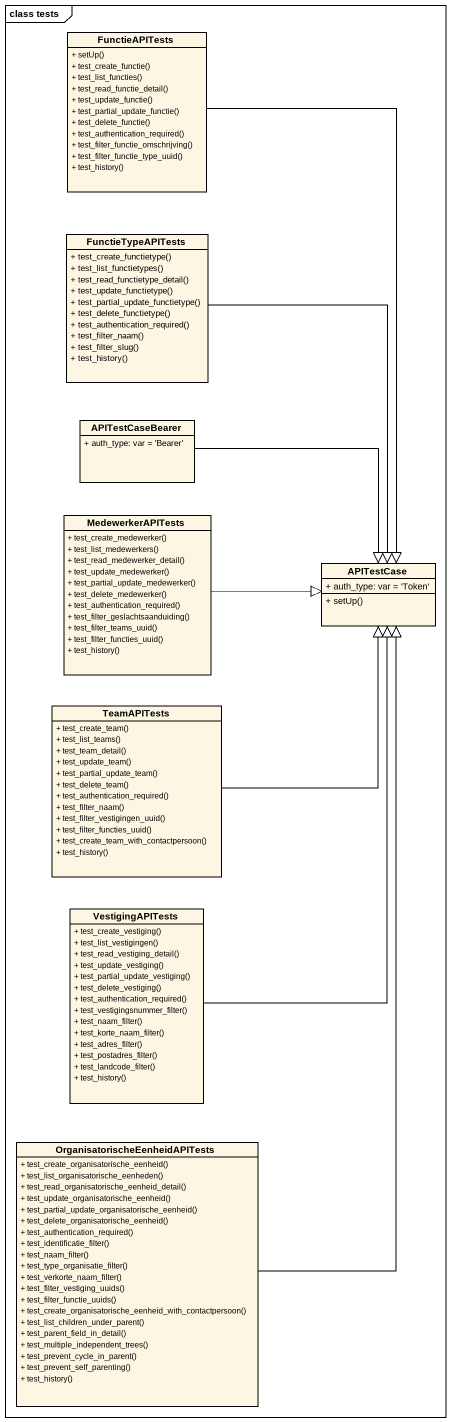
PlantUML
@startuml
mainframe class tests
hide circle
hide empty members
skinparam classAttributeIconSize 0
class FunctieAPITests {
  + setUp()
  + test_create_functie()
  + test_list_functies()
  + test_read_functie_detail()
  + test_update_functie()
  + test_partial_update_functie()
  + test_delete_functie()
  + test_authentication_required()
  + test_filter_functie_omschrijving()
  + test_filter_functie_type_uuid()
  + test_history()
}
class FunctieTypeAPITests {
  + test_create_functietype()
  + test_list_functietypes()
  + test_read_functietype_detail()
  + test_update_functietype()
  + test_partial_update_functietype()
  + test_delete_functietype()
  + test_authentication_required()
  + test_filter_naam()
  + test_filter_slug()
  + test_history()
}
class APITestCaseBearer {
  + auth_type: var = 'Bearer'
}
class MedewerkerAPITests {
  + test_create_medewerker()
  + test_list_medewerkers()
  + test_read_medewerker_detail()
  + test_update_medewerker()
  + test_partial_update_medewerker()
  + test_delete_medewerker()
  + test_authentication_required()
  + test_filter_geslachtsaanduiding()
  + test_filter_teams_uuid()
  + test_filter_functies_uuid()
  + test_history()
}
class APITestCase {
  + auth_type: var = 'Token'
  + setUp()
}
class TeamAPITests {
  + test_create_team()
  + test_list_teams()
  + test_team_detail()
  + test_update_team()
  + test_partial_update_team()
  + test_delete_team()
  + test_authentication_required()
  + test_filter_naam()
  + test_filter_vestigingen_uuid()
  + test_filter_functies_uuid()
  + test_create_team_with_contactpersoon()
  + test_history()
}
class VestigingAPITests {
  + test_create_vestiging()
  + test_list_vestigingen()
  + test_read_vestiging_detail()
  + test_update_vestiging()
  + test_partial_update_vestiging()
  + test_delete_vestiging()
  + test_authentication_required()
  + test_vestigingsnummer_filter()
  + test_naam_filter()
  + test_korte_naam_filter()
  + test_adres_filter()
  + test_postadres_filter()
  + test_landcode_filter()
  + test_history()
}
class "OrganisatorischeEenheidAPITests" as OrganisatorischeEenheidAPITe {
  + test_create_organisatorische_eenheid()
  + test_list_organisatorische_eenheden()
  + test_read_organisatorische_eenheid_detail()
  + test_update_organisatorische_eenheid()
  + test_partial_update_organisatorische_eenheid()
  + test_delete_organisatorische_eenheid()
  + test_authentication_required()
  + test_identificatie_filter()
  + test_naam_filter()
  + test_type_organisatie_filter()
  + test_verkorte_naam_filter()
  + test_filter_vestiging_uuids()
  + test_filter_functie_uuids()
  + test_create_organisatorische_eenheid_with_contactpersoon()
  + test_list_children_under_parent()
  + test_parent_field_in_detail()
  + test_multiple_independent_trees()
  + test_prevent_cycle_in_parent()
  + test_prevent_self_parenting()
  + test_history()
}
FunctieAPITests --|> APITestCase
FunctieTypeAPITests --|> APITestCase
APITestCaseBearer -right-|> APITestCase
MedewerkerAPITests -right-|> APITestCase
TeamAPITests -up-|> APITestCase
VestigingAPITests -up-|> APITestCase
OrganisatorischeEenheidAPITe -up-|> APITestCase
@enduml
